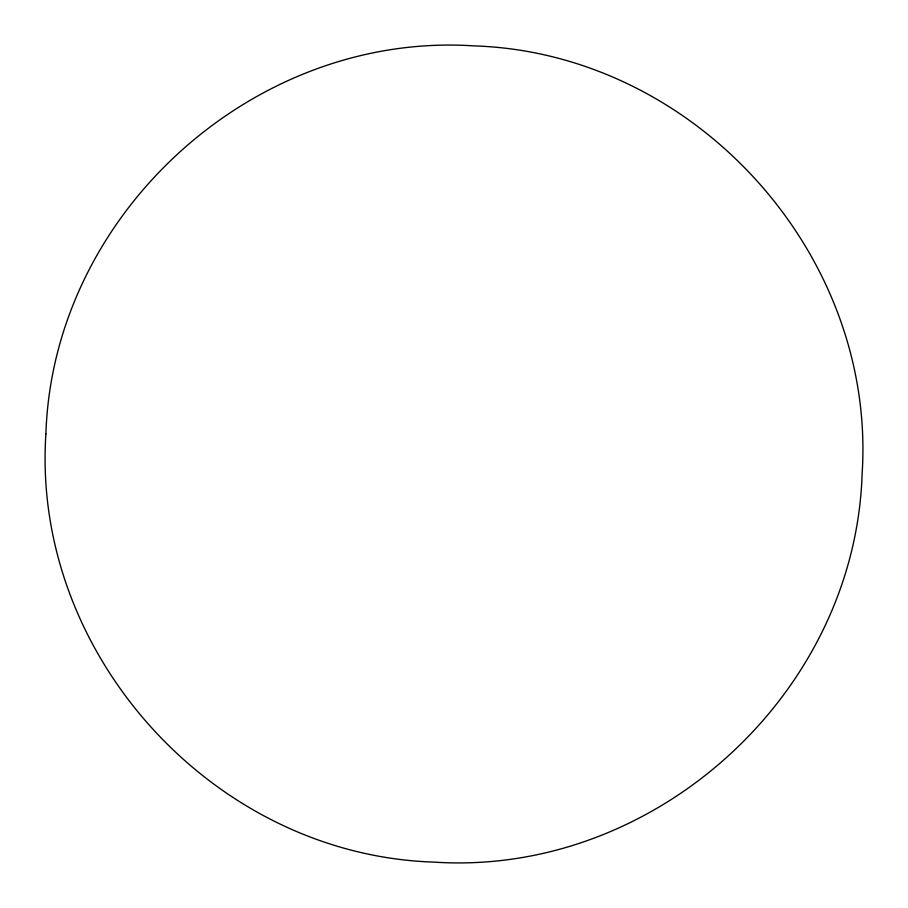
<?xml version="1.0" encoding="UTF-8"?>
<svg xmlns="http://www.w3.org/2000/svg" width="908" height="908" viewBox="0 0 908 908"><rect width="100%" height="100%" fill="white"/><g stroke="black" fill="none" stroke-linecap="round" stroke-linejoin="round"><path stroke-width="1.36" d="M45.888 433.956C31.337 654.066 213.459 855.018 433.956 862.112C654.066 876.663 855.018 694.541 862.112 474.044C876.663 253.934 694.541 52.982 474.044 45.888C253.934 31.337 52.982 213.459 45.888 433.956"/></g></svg>
